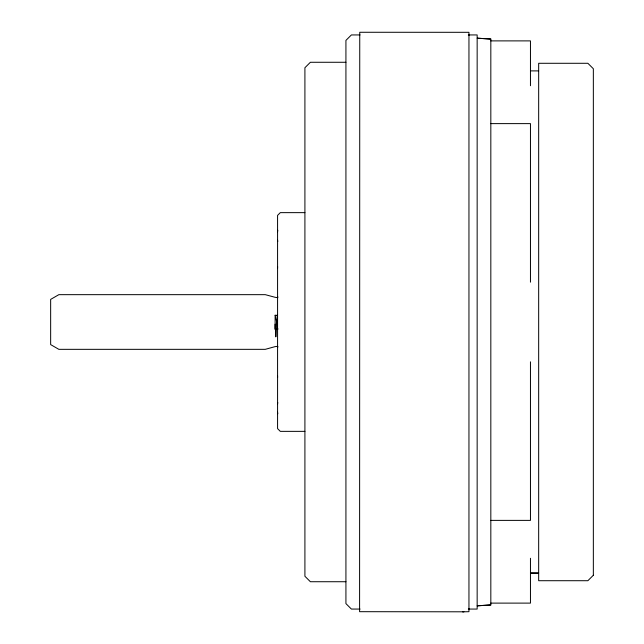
<?xml version="1.0" encoding="UTF-8"?>
<svg xmlns="http://www.w3.org/2000/svg" width="644" height="644" viewBox="0 0 644 644"><rect width="100%" height="100%" fill="white"/><g stroke="black" fill="none" stroke-linecap="round" stroke-linejoin="round"><path stroke-width="0.97" d="M275.125 324.198L275.125 328.682L276.711 328.665A2.737 0.741 0 0 1 277.644 328.762M277.572 268.25L277.628 266.568M277.572 231.776L277.781 230.286M277.572 404.021L277.781 402.524M277.194 319.794L276.204 324.914L275.833 336.893L275.833 328.81L275.125 329.656L275.125 315.166L277.194 324.206M278.047 297.093L277.194 297.617L275.125 297.303L265.272 294.662L58.854 294.662L50.651 299.396L50.651 344.604L58.854 349.338L265.272 349.338L275.125 346.625L277.194 346.383L278.047 346.907M468.953 608.95L468.333 609.023M490.825 604.925L477.156 605.819L490.825 604.949L490.825 39.051L477.156 38.181L490.825 39.075M463.93 611.8L468.953 611.687L468.953 32.313L359.746 32.272L359.594 611.687L463.93 611.8L462.424 611.8M530.463 573.112L538.666 573.096L530.463 572.991M360.077 34.937L351.391 34.937L345.925 40.403L345.925 603.597L351.391 609.063L360.077 609.063M468.47 34.937L477.156 34.937L477.156 609.063L468.47 609.063M490.825 40.886L530.463 40.886L530.463 85.724M345.925 62.275L310.384 62.275L304.91 67.741L304.91 576.259L310.384 581.725L345.925 581.725M490.825 123.616L530.463 123.616L530.463 282.169M304.91 212.641L280.309 212.641L277.572 215.378L277.572 428.622L280.309 431.359L304.91 431.359M490.825 520.384L530.463 520.384L530.463 361.831M490.825 603.114L530.463 603.114L530.463 558.276M530.463 70.888L538.666 70.904M275.125 315.319L276.204 315.343A2.737 0.741 0 0 0 277.194 315.294M468.325 34.977L468.953 35.05M278.047 329.012L277.194 328.867L277.194 315.133M277.781 413.714L277.572 412.224M277.572 239.979L277.781 241.476M277.572 375.75L277.628 377.432M593.349 575.261L587.875 580.711L538.666 580.711L538.666 63.289L587.875 63.289L593.349 68.739L593.349 575.261"/></g></svg>
